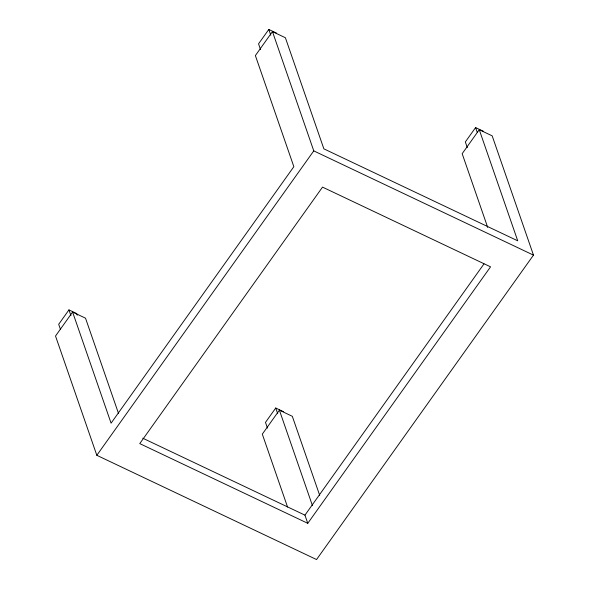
<?xml version="1.0" encoding="UTF-8"?>
<svg xmlns="http://www.w3.org/2000/svg" width="589" height="589" viewBox="0 0 589 589"><rect width="100%" height="100%" fill="white"/><g stroke="black" fill="none" stroke-linecap="round" stroke-linejoin="round"><path stroke-width="0.88" d="M77.262 315.218L76.695 313.584L68.942 309.902L58.694 324.289L60.387 329.192M276.558 33.131L268.798 29.45L258.549 43.829L260.529 49.55M118.588 413.677L85.523 318.185L72.602 312.052L55.521 336.024L96.824 455.304L316.543 559.55L533.479 255.125L492.176 135.845L479.255 129.713L462.174 153.685L487.721 227.464M479.255 129.713L517.731 240.82L323.862 148.84L285.385 37.733L272.457 31.6L255.376 55.572L293.852 166.68L111.078 423.167L72.602 312.052M96.824 455.304L313.768 150.88L272.457 31.6M283.486 411.696L275.733 408.015L265.484 422.401L267.465 428.115M483.348 131.244L475.588 127.563L465.339 141.942L467.32 147.662M319.672 495.29L292.313 416.298L279.392 410.165L262.311 434.137L287.557 507.055M307.775 523.319L139.755 443.598L322.529 187.118L490.549 266.832L307.775 523.319L304.947 515.147L483.989 263.894M313.768 150.88L533.479 255.125M142.722 438.179L304.947 515.147M475.588 127.563L477.289 132.466M268.798 29.45L270.778 35.171M279.392 410.165L312.457 505.649M275.733 408.015L277.713 413.736M68.942 309.902L70.923 315.623"/></g></svg>
